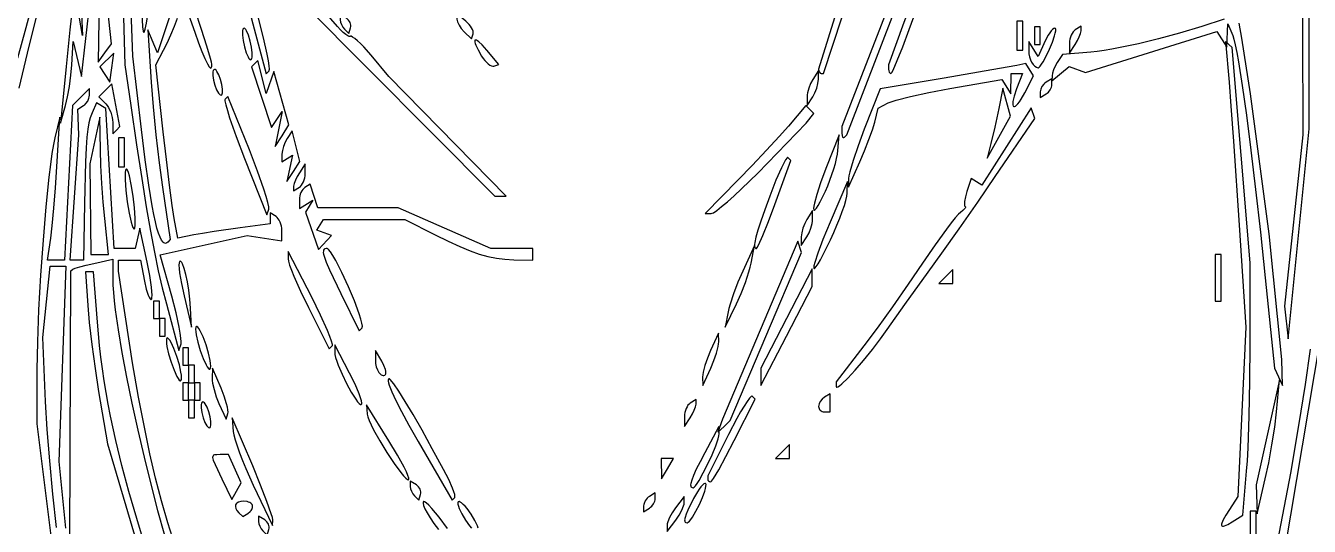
# Model space of a CAD drawing. Header units: millimetres. Extents: x 0.52 to 7.92, y 0.28 to 7.41.
# Drawn here: x 3.785 to 5.942, y 3.072 to 3.914 of the extents above; entities that cross this region are included whole.
import ezdxf

# ---------------------------------------------------------------- set-up
doc = ezdxf.new("R2010")
doc.units = ezdxf.units.MM
doc.header["$MEASUREMENT"] = 0

msp = doc.modelspace()

# ---------------------------------------------------------------- linework, layer by layer
at = {"flags": 128}
for points in [[(3.940165, 4.269608), (3.951668, 3.848039), (3.961688, 3.779412), (3.971441, 3.713437), (3.980044, 3.657201), (3.987748, 3.609312), (3.994803, 3.568373), (4.001459, 3.532991), (4.007968, 3.501773), (4.014578, 3.473322), (4.021542, 3.446247), (4.042596, 3.367983), (4.046197, 3.378788)], [(3.774109, 3.808824), (3.788068, 3.867647), (3.808456, 3.948998), (3.837869, 4.061984), (3.87371, 4.197497), (3.866645, 4.218692), (3.844831, 4.136307), (3.797407, 3.955882), (3.785249, 3.910381), (3.771079, 3.858964)], [(5.12184, 3.833333), (5.126032, 3.833333), (5.235294, 4.165797), (5.234996, 4.173585), (5.234731, 4.174796), (5.234086, 4.175244), (5.233104, 4.174968), (5.231828, 4.174006), (5.228563, 4.170182), (5.224631, 4.164084), (5.166125, 3.997417), (5.117666, 3.840686), (5.11799, 3.837831), (5.118884, 3.835493), (5.120213, 3.833914), (5.12184, 3.833333)], [(4.041034, 3.971317), (4.006735, 3.868054), (3.990141, 3.906863), (3.99605, 3.818627), (3.999374, 3.777416), (4.004057, 3.730434), (4.009477, 3.683467), (4.015011, 3.6423), (4.028064, 3.554208), (4.023836, 3.54998), (4.022543, 3.54889), (4.021254, 3.548212), (4.019969, 3.54795), (4.018685, 3.548108), (4.017402, 3.54869), (4.016119, 3.549701), (4.013551, 3.553021), (4.010971, 3.558102), (4.008375, 3.564973), (4.005752, 3.573669), (4.003098, 3.584219), (4.000403, 3.596656), (3.997661, 3.611011), (3.992004, 3.645605), (3.98607, 3.688254), (3.979798, 3.739212), (3.965276, 3.862745), (3.956823, 4.093137)], [(5.930372, 4.078431), (5.931575, 3.730392), (5.900529, 3.442522), (5.906899, 3.387255), (5.941816, 3.740196), (5.942176, 4.078431)], [(3.852113, 3.779412), (3.855524, 3.793926), (3.858665, 3.811703), (3.861188, 3.830492), (3.862745, 3.848039), (3.865065, 3.887255), (3.878967, 3.828431), (3.893677, 3.955882), (3.873357, 4.053922), (3.880626, 3.897059), (3.867148, 3.97549), (3.859521, 3.906863), (3.852945, 3.845435), (3.847847, 3.794118), (3.843801, 3.75), (3.852113, 3.779412)], [(3.918117, 3.867982), (3.929371, 3.883364), (3.924663, 3.924525), (3.922401, 3.941667), (3.919723, 3.957915), (3.916965, 3.971434), (3.91446, 3.980392), (3.908966, 3.995098), (3.906863, 3.8526), (3.918117, 3.867982)], [(4.194065, 3.837856), (4.194448, 3.83879), (4.194591, 3.840549), (4.194193, 3.846365), (4.192945, 3.854939), (4.190919, 3.865909), (4.184819, 3.89358), (4.176471, 3.926471), (4.153974, 4.010183), (4.149072, 4.005281), (4.148689, 4.004348), (4.148546, 4.002588), (4.148944, 3.996772), (4.150192, 3.988198), (4.152218, 3.977229), (4.158318, 3.949557), (4.166667, 3.916667), (4.189163, 3.832954), (4.194065, 3.837856)], [(3.983945, 3.902778), (3.984768, 3.904449), (3.985744, 3.907652), (3.988017, 3.917903), (3.990471, 3.93203), (3.992817, 3.948532), (3.998135, 3.990201), (3.980392, 3.979235), (3.980392, 3.938964), (3.980673, 3.92365), (3.981436, 3.911722), (3.982566, 3.904369), (3.983231, 3.902779), (3.983583, 3.902571), (3.983945, 3.902778)], [(5.239201, 3.833333), (5.240535, 3.834839), (5.242841, 3.839154), (5.249864, 3.855002), (5.259258, 3.878456), (5.270012, 3.907098), (5.296916, 3.980862), (5.292014, 3.985764), (5.29138, 3.985894), (5.290499, 3.985293), (5.288062, 3.98204), (5.284829, 3.976278), (5.280927, 3.968278), (5.271621, 3.946656), (5.261156, 3.919353), (5.2352, 3.848039), (5.235247, 3.840686), (5.235574, 3.837831), (5.236428, 3.835493), (5.237681, 3.833914), (5.239201, 3.833333)], [(4.050461, 3.955882), (4.069108, 3.903017), (4.07561, 3.885059), (4.08136, 3.870157), (4.086321, 3.858381), (4.090455, 3.849802), (4.093725, 3.844489), (4.095024, 3.84308), (4.096093, 3.842514), (4.096927, 3.842799), (4.097521, 3.843946), (4.097871, 3.845962), (4.097973, 3.848856), (4.097385, 3.852333), (4.095727, 3.858808), (4.08966, 3.87926), (4.080698, 3.907232), (4.069766, 3.93974)], [(4.58306, 3.627451), (4.592787, 3.627451), (4.395669, 3.828431), (4.365424, 3.864486), (4.353297, 3.878101), (4.347711, 3.883773), (4.342634, 3.888519), (4.338213, 3.892209), (4.334589, 3.894717), (4.331908, 3.895914), (4.330965, 3.895981), (4.330312, 3.895672), (4.329674, 3.895354), (4.328775, 3.895395), (4.326259, 3.896493), (4.322897, 3.898845), (4.31882, 3.902328), (4.314163, 3.906823), (4.309056, 3.912209), (4.298026, 3.925167), (4.270607, 3.95953), (4.253435, 3.948917), (4.573333, 3.627451), (4.58306, 3.627451)], [(5.161029, 3.726389), (5.165196, 3.730556), (5.247056, 3.942486), (5.237252, 3.95229), (5.156863, 3.744166), (5.156863, 3.733194), (5.157192, 3.729263), (5.158087, 3.726669), (5.158704, 3.725944), (5.159412, 3.725637), (5.160192, 3.725776), (5.161029, 3.726389)], [(4.046197, 3.378788), (4.046528, 3.382375), (4.046078, 3.38846), (4.044911, 3.396714), (4.043091, 3.406808), (4.037749, 3.4312), (4.030564, 3.459003), (4.01133, 3.528414), (4.157559, 3.560947), (4.215686, 3.552416), (4.215686, 3.569747), (4.215486, 3.573352), (4.214913, 3.576954), (4.214006, 3.580458), (4.212806, 3.583767), (4.211354, 3.586785), (4.209689, 3.589417), (4.207852, 3.591566), (4.205882, 3.593137), (4.196078, 3.599196), (4.196078, 3.580957), (4.145684, 3.574272), (4.102048, 3.567942), (4.082513, 3.564764), (4.067903, 3.56211), (4.040515, 3.556632), (4.034571, 3.589591), (4.031279, 3.611281), (4.026709, 3.645976), (4.021466, 3.688894), (4.016155, 3.735257), (4.003683, 3.847966), (4.016743, 3.872512), (4.022629, 3.884364), (4.029001, 3.898488), (4.035091, 3.913114), (4.040132, 3.926471)], [(4.331196, 3.910254), (4.331622, 3.912296), (4.331613, 3.914453), (4.331197, 3.916659), (4.330404, 3.91885), (4.329264, 3.920959), (4.327804, 3.922923), (4.326056, 3.924675), (4.324047, 3.926151), (4.313725, 3.93253), (4.313725, 3.923781), (4.31429, 3.91982), (4.315825, 3.915503), (4.318098, 3.91135), (4.320874, 3.907884), (4.328023, 3.900735), (4.331196, 3.910254)], [(4.536969, 3.900122), (4.537244, 3.902124), (4.536909, 3.904484), (4.536011, 3.907115), (4.534601, 3.909931), (4.532729, 3.912844), (4.530444, 3.915767), (4.527797, 3.918614), (4.524836, 3.921298), (4.509804, 3.933773), (4.509804, 3.92473), (4.510052, 3.922666), (4.510761, 3.920261), (4.513368, 3.914779), (4.517226, 3.908978), (4.521936, 3.903554), (4.534069, 3.891422), (4.536969, 3.900122)], [(4.16412, 3.85693), (4.16497, 3.858448), (4.165506, 3.860895), (4.165732, 3.864143), (4.165656, 3.868066), (4.164624, 3.877425), (4.162465, 3.887955), (4.159532, 3.897712), (4.156394, 3.904965), (4.154866, 3.907435), (4.153427, 3.909019), (4.152125, 3.909628), (4.151007, 3.909176), (4.150156, 3.907659), (4.149621, 3.905212), (4.149394, 3.901963), (4.14947, 3.898041), (4.150502, 3.888681), (4.152661, 3.878151), (4.155594, 3.868395), (4.158732, 3.861142), (4.16026, 3.858671), (4.161699, 3.857088), (4.163001, 3.856478), (4.16412, 3.85693)], [(5.45098, 3.872549), (5.460784, 3.872549), (5.460784, 3.892157), (5.460784, 3.911765), (5.460784, 3.921569), (5.45098, 3.921569), (5.45098, 3.901961), (5.45098, 3.882353), (5.45098, 3.872549)], [(5.486676, 3.843137), (5.4882, 3.843824), (5.490118, 3.845772), (5.492354, 3.848807), (5.494832, 3.852758), (5.50021, 3.86272), (5.505645, 3.874284), (5.510528, 3.886073), (5.514253, 3.896712), (5.515491, 3.901171), (5.516212, 3.904827), (5.516338, 3.907507), (5.515796, 3.909041), (5.514497, 3.909565), (5.512818, 3.909026), (5.510827, 3.90751), (5.508595, 3.9051), (5.506193, 3.901884), (5.503691, 3.897945), (5.498667, 3.888244), (5.486795, 3.862189), (5.470888, 3.887255), (5.470738, 3.871732), (5.47106, 3.866495), (5.472058, 3.861374), (5.473634, 3.856549), (5.475688, 3.852199), (5.478119, 3.848503), (5.480827, 3.845642), (5.483713, 3.843793), (5.485191, 3.843305), (5.486676, 3.843137)], [(5.480392, 3.882353), (5.490196, 3.882353), (5.490196, 3.901961), (5.490196, 3.911765), (5.480392, 3.911765), (5.480392, 3.892157), (5.480392, 3.882353)], [(5.799436, 3.924467), (5.761582, 3.912402), (5.724434, 3.901414), (5.688726, 3.891694), (5.655188, 3.883432), (5.624552, 3.876818), (5.610551, 3.874188), (5.59755, 3.872042), (5.585641, 3.870402), (5.574914, 3.869293), (5.52728, 3.865354), (5.518692, 3.851795), (5.515346, 3.845855), (5.512583, 3.839706), (5.51069, 3.834073), (5.509954, 3.829682), (5.509804, 3.821129), (5.538966, 3.845331), (5.566214, 3.834875), (5.786864, 3.903894), (5.803621, 3.877451), (5.805249, 3.916667), (5.813541, 3.897059), (5.815556, 3.890921), (5.817864, 3.881416), (5.820442, 3.868715), (5.823269, 3.852989), (5.829573, 3.813138), (5.836594, 3.763226), (5.844149, 3.704613), (5.852055, 3.638663), (5.860129, 3.566737), (5.868188, 3.490196), (5.883677, 3.338235), (5.897059, 3.308824), (5.896015, 3.352941)], [(5.54902, 3.882353), (5.552722, 3.888689), (5.555776, 3.895069), (5.557865, 3.90075), (5.558673, 3.90499), (5.558824, 3.912922), (5.54902, 3.906863), (5.547053, 3.905307), (5.545225, 3.903202), (5.543574, 3.90064), (5.54214, 3.897714), (5.540962, 3.894516), (5.540081, 3.89114), (5.539536, 3.887679), (5.539366, 3.884225), (5.539516, 3.867647), (5.54902, 3.882353)], [(5.896015, 3.352941), (5.874695, 3.563725), (5.843522, 3.79902), (5.828667, 3.892883), (5.824709, 3.91812)], [(4.571872, 3.845853), (4.580172, 3.848619), (4.56002, 3.872839), (4.552472, 3.881338), (4.546592, 3.886828), (4.544306, 3.888478), (4.542471, 3.889416), (4.541098, 3.889656), (4.540198, 3.889211), (4.539783, 3.888094), (4.539864, 3.886318), (4.540452, 3.883897), (4.541558, 3.880845), (4.545372, 3.872899), (4.551394, 3.862587), (4.55401, 3.858726), (4.556777, 3.855233), (4.559613, 3.852177), (4.562433, 3.849627), (4.565153, 3.847651), (4.567688, 3.846317), (4.569956, 3.845695), (4.571872, 3.845853)], [(5.812417, 3.07989), (5.830717, 3.091318), (5.836927, 3.164785), (5.838175, 3.182368), (5.839338, 3.204231), (5.841313, 3.257324), (5.842647, 3.317112), (5.843137, 3.376644), (5.843137, 3.515035), (5.812685, 3.876858), (5.801369, 3.887255), (5.807447, 3.818627), (5.810672, 3.778443), (5.814962, 3.719761), (5.824496, 3.578431), (5.835467, 3.406863), (5.822301, 3.122549), (5.808209, 3.100835), (5.802071, 3.091024), (5.797818, 3.083366), (5.795458, 3.077813), (5.794992, 3.075811), (5.795002, 3.074315), (5.795492, 3.073322), (5.79646, 3.072823), (5.79791, 3.072814), (5.799842, 3.073288), (5.805158, 3.07566), (5.812417, 3.07989)], [(3.92974, 3.843137), (3.933033, 3.867647), (3.909552, 3.844846), (3.926446, 3.818627), (3.92974, 3.843137)], [(4.114535, 3.797542), (4.115384, 3.798957), (4.115911, 3.801109), (4.116124, 3.803892), (4.116032, 3.807198), (4.114957, 3.814956), (4.112745, 3.823529), (4.10976, 3.83133), (4.106579, 3.836981), (4.105034, 3.838835), (4.103582, 3.839953), (4.102272, 3.840267), (4.101151, 3.839713), (4.100303, 3.838298), (4.099776, 3.836146), (4.099562, 3.833363), (4.099655, 3.830057), (4.100729, 3.822299), (4.102941, 3.813725), (4.105926, 3.805925), (4.109108, 3.800274), (4.110653, 3.79842), (4.112104, 3.797302), (4.113414, 3.796988), (4.114535, 3.797542)], [(4.216079, 3.728878), (4.227514, 3.746973), (4.202403, 3.836658), (4.189451, 3.799734), (4.175516, 3.855255), (4.164669, 3.844408), (4.198412, 3.742815), (4.216282, 3.769608), (4.204645, 3.710784), (4.216079, 3.728878)], [(5.187091, 3.685063), (5.19495, 3.703579), (5.202273, 3.722276), (5.208241, 3.738976), (5.212036, 3.751498), (5.217942, 3.775027), (5.234547, 3.783914), (5.239662, 3.78601), (5.247873, 3.788565), (5.271882, 3.79466), (5.303167, 3.801407), (5.338325, 3.808017), (5.425497, 3.823232), (5.440876, 3.79902), (5.441176, 3.833333), (5.460299, 3.833333), (5.450463, 3.807464), (5.446377, 3.795393), (5.444315, 3.786378), (5.443986, 3.783042), (5.444095, 3.780502), (5.444618, 3.778767), (5.445534, 3.777849), (5.44682, 3.777757), (5.448452, 3.778503), (5.450408, 3.780096), (5.452665, 3.782547), (5.4552, 3.785866), (5.457991, 3.790064), (5.464247, 3.801139), (5.47896, 3.829591), (5.465686, 3.850164), (5.45098, 3.846994), (5.408986, 3.839451), (5.328672, 3.825766), (5.221069, 3.807707), (5.194484, 3.739638), (5.184168, 3.712048), (5.175731, 3.687244), (5.170044, 3.667944), (5.168503, 3.661206), (5.167976, 3.656863), (5.168052, 3.642157), (5.187091, 3.685063)], [(5.107843, 3.794118), (5.111533, 3.800988), (5.114555, 3.808824), (5.116597, 3.816659), (5.117153, 3.820275), (5.117347, 3.823529), (5.117347, 3.838235), (5.107843, 3.823529), (5.104153, 3.816659), (5.101131, 3.808824), (5.099089, 3.800988), (5.098533, 3.797372), (5.098339, 3.794118), (5.098339, 3.779412), (5.107843, 3.794118)], [(5.5, 3.79902), (5.501969, 3.800437), (5.503807, 3.802146), (5.506924, 3.806179), (5.50903, 3.810598), (5.509604, 3.81279), (5.509804, 3.814883), (5.509804, 3.824687), (5.5, 3.818627), (5.498031, 3.81721), (5.496193, 3.815501), (5.493076, 3.811468), (5.49097, 3.807049), (5.490396, 3.804857), (5.490196, 3.802764), (5.490196, 3.79296), (5.5, 3.79902)], [(4.035963, 3.041022), (4.024009, 3.07835), (4.013243, 3.115379), (4.003309, 3.153566), (3.993848, 3.19437), (3.984503, 3.239248), (3.974915, 3.289657), (3.964727, 3.347054), (3.941176, 3.501466), (3.941176, 3.519608), (3.97821, 3.519608), (3.984835, 3.484292), (3.987812, 3.470984), (3.99102, 3.460857), (3.99259, 3.457295), (3.994074, 3.454899), (3.995422, 3.453794), (3.99603, 3.453764), (3.996587, 3.454103), (3.997044, 3.454922), (3.997363, 3.456299), (3.997597, 3.460603), (3.997319, 3.466759), (3.996558, 3.474511), (3.99371, 3.493785), (3.989291, 3.516379), (3.976868, 3.573529), (3.969151, 3.539216), (3.933892, 3.539216), (3.919854, 3.774412), (3.904015, 3.784201), (3.896759, 3.767101), (3.893654, 3.759087), (3.891201, 3.750519), (3.889292, 3.740107), (3.88782, 3.72656), (3.886678, 3.708586), (3.885759, 3.684895), (3.884163, 3.615196), (3.882353, 3.519608), (3.859765, 3.519608), (3.874538, 3.730392), (3.872849, 3.773538), (3.882503, 3.779504), (3.884442, 3.780934), (3.886251, 3.782715), (3.889321, 3.787045), (3.891395, 3.791929), (3.89196, 3.7944), (3.892157, 3.796797), (3.892157, 3.808123), (3.864014, 3.779412), (3.850176, 3.519608), (3.821806, 3.519608), (3.827166, 3.556373), (3.829638, 3.577223), (3.832405, 3.606817), (3.835129, 3.641213), (3.837472, 3.676471), (3.842418, 3.759804), (3.833903, 3.72549), (3.831566, 3.714252), (3.829129, 3.699182), (3.826628, 3.680728), (3.824096, 3.659338), (3.819081, 3.609538), (3.814359, 3.553361), (3.810207, 3.494386), (3.806899, 3.436192), (3.804712, 3.382358), (3.804125, 3.358195), (3.803922, 3.336464), (3.803922, 3.244363), (3.843672, 2.926471)], [(3.937451, 3.738105), (3.94353, 3.744184), (3.930005, 3.816279), (3.907843, 3.794118), (3.919608, 3.782353), (3.921971, 3.779596), (3.924176, 3.776264), (3.926174, 3.772482), (3.927917, 3.76838), (3.929356, 3.764084), (3.930444, 3.759722), (3.931132, 3.75542), (3.931373, 3.751307), (3.931373, 3.732026), (3.937451, 3.738105)], [(5.420522, 3.726454), (5.440119, 3.761731), (5.427293, 3.808824), (5.420384, 3.77451), (5.413661, 3.743076), (5.4072, 3.715686), (5.400926, 3.691176), (5.420522, 3.726454)], [(4.193697, 3.6056), (4.193841, 3.607059), (4.193616, 3.609391), (4.192122, 3.616472), (4.189349, 3.626433), (4.185431, 3.638867), (4.174698, 3.66952), (4.160996, 3.705164), (4.125047, 3.794982), (4.120243, 3.790178), (4.119948, 3.789197), (4.120043, 3.787278), (4.121337, 3.780835), (4.123989, 3.771256), (4.127867, 3.758949), (4.13876, 3.727786), (4.152944, 3.690614), (4.190448, 3.595855), (4.193697, 3.6056)], [(4.93736, 3.598039), (4.938749, 3.598391), (4.94079, 3.599422), (4.946669, 3.603386), (4.954676, 3.609652), (4.964492, 3.617943), (4.975796, 3.627981), (4.988268, 3.639488), (5.015434, 3.665797), (5.096577, 3.749775), (5.109821, 3.765996), (5.096419, 3.779398), (5.066952, 3.745091), (5.051159, 3.727322), (5.02994, 3.704303), (5.006074, 3.679007), (4.982335, 3.654412), (4.927185, 3.598039), (4.93736, 3.598039)], [(5.179187, 3.334667), (5.193209, 3.351111), (5.208029, 3.369531), (5.221883, 3.387677), (5.233003, 3.403295), (5.262328, 3.445109), (5.301631, 3.499328), (5.324899, 3.531516), (5.353948, 3.572548), (5.385072, 3.61715), (5.414564, 3.660047), (5.481089, 3.757714), (5.475043, 3.77585), (5.392186, 3.645884), (5.373961, 3.657147), (5.366914, 3.634946), (5.364485, 3.626104), (5.36308, 3.618442), (5.362803, 3.612779), (5.36312, 3.610954), (5.363758, 3.609937), (5.364302, 3.609226), (5.364352, 3.60828), (5.363939, 3.60714), (5.363096, 3.605846), (5.360242, 3.602962), (5.356043, 3.599956), (5.352648, 3.596917), (5.347424, 3.590994), (5.340633, 3.582536), (5.332537, 3.571893), (5.313471, 3.545459), (5.292317, 3.514494), (5.268405, 3.479322), (5.241827, 3.441432), (5.215822, 3.405376), (5.193627, 3.37571), (5.147059, 3.315215), (5.147324, 3.307117), (5.147515, 3.306477), (5.148022, 3.306218), (5.14992, 3.306786), (5.152888, 3.308707), (5.156793, 3.31187), (5.166897, 3.321465), (5.179187, 3.334667)], [(3.910637, 3.70487), (3.90951, 3.759804), (3.892953, 3.681373), (3.894742, 3.529412), (3.924362, 3.529412), (3.918063, 3.589673), (3.915529, 3.617407), (3.913284, 3.64837), (3.911572, 3.678785), (3.910637, 3.70487)], [(4.234899, 3.668747), (4.245658, 3.685533), (4.232701, 3.737157), (4.224344, 3.723971), (4.221087, 3.717838), (4.218397, 3.710888), (4.216554, 3.703974), (4.215836, 3.697951), (4.215686, 3.685117), (4.233466, 3.696105), (4.224141, 3.651961), (4.234899, 3.668747)], [(3.941176, 3.676471), (3.95098, 3.676471), (3.95098, 3.696078), (3.95098, 3.715686), (3.95098, 3.72549), (3.941176, 3.72549), (3.941176, 3.705882), (3.941176, 3.686275), (3.941176, 3.676471)], [(5.12899, 3.635587), (5.132941, 3.644649), (5.136696, 3.654135), (5.140167, 3.663765), (5.143268, 3.673257), (5.145911, 3.682329), (5.148009, 3.690701), (5.149475, 3.69809), (5.150222, 3.704215), (5.151961, 3.730392), (5.129902, 3.673652), (5.121, 3.649652), (5.114585, 3.630158), (5.110669, 3.615665), (5.109652, 3.610449), (5.109264, 3.606669), (5.109506, 3.604388), (5.109865, 3.603829), (5.110381, 3.603667), (5.11189, 3.604569), (5.114034, 3.607156), (5.116814, 3.611489), (5.120232, 3.61763), (5.12899, 3.635587)], [(5.013393, 3.539216), (5.014664, 3.540726), (5.016916, 3.545055), (5.023855, 3.560953), (5.033208, 3.584482), (5.04397, 3.613214), (5.070958, 3.687211), (5.066162, 3.692008), (5.065539, 3.692136), (5.064672, 3.691552), (5.062265, 3.688383), (5.059066, 3.682765), (5.055201, 3.674965), (5.045973, 3.653881), (5.035584, 3.627253), (5.027234, 3.604387), (5.020615, 3.585457), (5.015657, 3.570188), (5.012294, 3.558309), (5.010454, 3.549546), (5.010084, 3.546247), (5.01007, 3.543625), (5.010402, 3.541644), (5.011072, 3.540272), (5.012072, 3.539474), (5.013393, 3.539216)], [(3.967699, 3.572274), (3.968542, 3.574285), (3.969057, 3.578144), (3.96925, 3.583626), (3.96913, 3.590504), (3.967984, 3.607543), (3.965686, 3.627451), (3.962615, 3.646585), (3.959363, 3.661518), (3.957791, 3.666943), (3.956319, 3.67076), (3.954996, 3.672783), (3.954405, 3.673063), (3.95387, 3.672824), (3.953026, 3.670813), (3.952512, 3.666954), (3.952319, 3.661472), (3.952439, 3.654594), (3.953584, 3.637555), (3.955882, 3.617647), (3.958954, 3.598513), (3.962206, 3.58358), (3.963778, 3.578155), (3.96525, 3.574338), (3.966573, 3.572315), (3.967164, 3.572036), (3.967699, 3.572274)], [(4.245098, 3.642157), (4.247064, 3.643712), (4.248893, 3.645818), (4.250544, 3.64838), (4.251978, 3.651306), (4.253155, 3.654503), (4.254037, 3.657879), (4.254582, 3.66134), (4.254752, 3.664794), (4.254602, 3.681373), (4.245098, 3.666667), (4.241396, 3.660331), (4.238342, 3.653951), (4.236252, 3.648269), (4.235444, 3.644029), (4.235294, 3.636098), (4.245098, 3.642157)], [(4.605392, 3.520451), (4.637255, 3.519608), (4.637255, 3.539216), (4.566902, 3.539216), (4.410815, 3.607843), (4.275831, 3.607843), (4.263294, 3.647344), (4.254196, 3.641721), (4.252369, 3.640291), (4.250664, 3.638377), (4.249118, 3.636062), (4.247771, 3.63343), (4.246657, 3.630563), (4.245816, 3.627546), (4.245284, 3.624461), (4.245098, 3.621392), (4.245098, 3.606686), (4.267735, 3.620677), (4.255137, 3.600292), (4.276946, 3.53773), (4.29902, 3.561275), (4.274388, 3.570302), (4.285471, 3.588235), (4.42222, 3.588235), (4.473365, 3.562266), (4.495343, 3.551377), (4.514637, 3.542459), (4.531808, 3.535337), (4.547415, 3.529832), (4.562017, 3.525769), (4.576175, 3.522969), (4.590446, 3.521255), (4.605392, 3.520451)], [(5.137614, 3.553922), (5.14326, 3.566138), (5.148537, 3.578309), (5.153327, 3.590112), (5.157514, 3.601225), (5.160983, 3.611328), (5.163618, 3.620098), (5.165302, 3.627214), (5.165919, 3.632353), (5.166136, 3.651961), (5.13699, 3.583616), (5.124878, 3.55426), (5.116266, 3.531462), (5.111144, 3.515608), (5.10989, 3.510404), (5.109505, 3.507081), (5.109638, 3.506139), (5.109989, 3.505685), (5.110556, 3.505724), (5.11134, 3.506264), (5.113558, 3.508868), (5.116642, 3.513543), (5.120591, 3.520338), (5.125403, 3.529301), (5.137614, 3.553922)], [(5.098039, 3.558824), (5.101729, 3.565694), (5.104751, 3.573529), (5.106793, 3.581365), (5.107349, 3.584981), (5.107543, 3.588235), (5.107543, 3.602941), (5.098039, 3.588235), (5.094349, 3.581365), (5.091327, 3.573529), (5.089285, 3.565694), (5.08873, 3.562078), (5.088536, 3.558824), (5.088536, 3.544118), (5.098039, 3.558824)], [(4.350365, 3.405921), (4.35082, 3.406898), (4.35093, 3.408532), (4.350195, 3.41359), (4.348318, 3.420733), (4.345457, 3.429601), (4.337415, 3.451068), (4.327335, 3.475104), (4.316482, 3.498824), (4.306121, 3.519339), (4.30152, 3.527494), (4.297517, 3.533766), (4.29427, 3.537793), (4.292979, 3.538853), (4.291936, 3.539216), (4.28982, 3.539092), (4.28808, 3.538674), (4.286736, 3.537893), (4.28581, 3.536681), (4.285322, 3.534968), (4.285293, 3.532687), (4.285744, 3.529768), (4.286695, 3.526143), (4.290181, 3.516498), (4.295918, 3.503202), (4.31481, 3.46346), (4.345306, 3.400862), (4.350365, 3.405921)], [(4.958912, 3.240196), (4.969295, 3.25), (5.088886, 3.532362), (5.082525, 3.551445), (4.955882, 3.252291), (4.948529, 3.230392), (4.958912, 3.240196)], [(4.979607, 3.446078), (4.9874, 3.463626), (4.994656, 3.482414), (5.000566, 3.500191), (5.002761, 3.507997), (5.004317, 3.514706), (5.010139, 3.544118), (4.990239, 3.501212), (4.982133, 3.482523), (4.974772, 3.463354), (4.968967, 3.445957), (4.966902, 3.438627), (4.965529, 3.432585), (4.960719, 3.406863), (4.979607, 3.446078)], [(3.859389, 3.044118), (3.860976, 3.501499), (3.864311, 3.504506), (3.868121, 3.506212), (3.876027, 3.508635), (3.886875, 3.511452), (3.89951, 3.51434), (3.931373, 3.521166), (3.931373, 3.488177), (3.931647, 3.477505), (3.932451, 3.465234), (3.933758, 3.451474), (3.935542, 3.43634), (3.940431, 3.402396), (3.9469, 3.364304), (3.954736, 3.322965), (3.963721, 3.279281), (3.97364, 3.234153), (3.984278, 3.188483), (3.995418, 3.143171), (4.006844, 3.09912), (4.018342, 3.057231)], [(4.062236, 3.439129), (4.061156, 3.454173), (4.0594, 3.469014), (4.057125, 3.483), (4.054486, 3.495479), (4.051641, 3.505799), (4.048747, 3.51331), (4.04733, 3.515807), (4.04596, 3.517358), (4.044656, 3.517881), (4.043437, 3.517293), (4.042762, 3.515284), (4.042623, 3.511322), (4.042989, 3.505644), (4.043828, 3.498485), (4.046795, 3.48067), (4.051267, 3.459764), (4.063725, 3.406863), (4.062236, 3.439129)], [(4.300275, 3.375438), (4.30057, 3.376337), (4.300456, 3.377994), (4.299072, 3.383415), (4.296264, 3.391367), (4.292175, 3.401513), (4.280715, 3.427046), (4.265822, 3.457325), (4.22647, 3.534314), (4.22598, 3.521814), (4.226595, 3.517887), (4.228547, 3.511486), (4.231696, 3.502946), (4.235899, 3.492604), (4.246904, 3.467855), (4.260433, 3.439927), (4.295376, 3.37054), (4.300275, 3.375438)], [(5.784314, 3.45098), (5.794118, 3.45098), (5.794118, 3.470588), (5.794118, 3.490196), (5.794118, 3.509804), (5.794118, 3.529412), (5.784314, 3.529412), (5.784314, 3.509804), (5.784314, 3.490196), (5.784314, 3.470588), (5.784314, 3.45098)], [(3.836924, 3.070515), (3.830868, 3.126642), (3.825595, 3.182431), (3.821416, 3.235163), (3.818643, 3.282114), (3.81375, 3.389512), (3.826323, 3.509804), (3.852444, 3.509804), (3.840945, 3.181373), (3.851732, 3.069119)], [(3.983245, 3.0477), (3.972071, 3.085698), (3.958633, 3.130932), (3.946784, 3.174406), (3.93646, 3.216427), (3.927601, 3.257306), (3.923701, 3.277413), (3.920144, 3.29735), (3.916921, 3.317156), (3.914025, 3.336869), (3.911449, 3.356528), (3.909184, 3.376172), (3.905558, 3.415567), (3.899068, 3.5), (3.885642, 3.5), (3.889337, 3.443627), (3.891932, 3.414777), (3.896268, 3.377895), (3.901739, 3.337728), (3.907742, 3.29902), (3.922452, 3.210784), (3.994404, 2.968506)], [(5.063725, 3.392157), (5.106858, 3.47549), (5.106858, 3.504902), (5.020593, 3.338235), (5.020593, 3.308824), (5.063725, 3.392157)], [(5.331373, 3.480392), (5.343137, 3.480392), (5.343137, 3.503922), (5.319608, 3.480392), (5.331373, 3.480392)], [(4, 3.421569), (4.009804, 3.421569), (4.009804, 3.441176), (4.009804, 3.45098), (4, 3.45098), (4, 3.431373), (4, 3.421569)], [(4.009804, 3.392157), (4.019608, 3.392157), (4.019608, 3.411765), (4.019608, 3.421569), (4.009804, 3.421569), (4.009804, 3.401961), (4.009804, 3.392157)], [(4.046072, 3.317314), (4.046817, 3.319026), (4.047047, 3.322028), (4.046792, 3.326156), (4.04608, 3.331241), (4.043394, 3.343623), (4.039216, 3.357843), (4.034263, 3.37129), (4.029472, 3.381565), (4.027307, 3.385198), (4.025387, 3.387661), (4.02378, 3.388826), (4.023116, 3.388883), (4.022556, 3.388569), (4.021811, 3.386857), (4.02158, 3.383854), (4.021835, 3.379727), (4.022548, 3.374641), (4.025233, 3.362259), (4.029412, 3.348039), (4.034364, 3.334593), (4.039156, 3.324317), (4.041321, 3.320684), (4.043241, 3.318222), (4.044847, 3.317056), (4.045512, 3.316999), (4.046072, 3.317314)], [(4.095091, 3.336922), (4.095836, 3.338633), (4.096067, 3.341636), (4.095812, 3.345763), (4.0951, 3.350849), (4.092414, 3.363231), (4.088235, 3.377451), (4.083283, 3.390898), (4.078491, 3.401173), (4.076326, 3.404806), (4.074406, 3.407269), (4.0728, 3.408434), (4.072136, 3.408491), (4.071575, 3.408177), (4.07083, 3.406465), (4.0706, 3.403462), (4.070855, 3.399335), (4.071567, 3.394249), (4.074253, 3.381867), (4.078431, 3.367647), (4.083384, 3.3542), (4.088176, 3.343925), (4.09034, 3.340292), (4.09226, 3.337829), (4.093867, 3.336664), (4.094531, 3.336607), (4.095091, 3.336922)], [(4.936629, 3.338235), (4.94183, 3.350816), (4.946036, 3.363327), (4.948817, 3.374322), (4.949538, 3.378799), (4.949742, 3.382353), (4.949388, 3.397059), (4.93592, 3.367647), (4.930719, 3.355067), (4.926513, 3.342555), (4.923732, 3.33156), (4.923011, 3.327084), (4.922807, 3.323529), (4.923161, 3.308824), (4.936629, 3.338235)], [(5.891345, 2.971208), (5.961171, 3.387255)], [(4.04902, 3.343137), (4.058824, 3.343137), (4.058824, 3.362745), (4.058824, 3.372549), (4.04902, 3.372549), (4.04902, 3.352941), (4.04902, 3.343137)], [(4.349398, 3.277503), (4.349769, 3.278248), (4.349877, 3.279456), (4.349347, 3.283153), (4.347891, 3.288379), (4.34559, 3.29492), (4.338779, 3.311083), (4.329563, 3.329924), (4.304835, 3.377451), (4.304378, 3.364806), (4.304715, 3.360956), (4.305883, 3.355921), (4.307775, 3.349907), (4.310284, 3.343124), (4.316722, 3.328082), (4.324338, 3.312461), (4.332273, 3.297926), (4.339667, 3.286144), (4.342894, 3.281806), (4.345662, 3.278781), (4.347866, 3.277277), (4.348723, 3.277161), (4.349398, 3.277503)], [(4.389788, 3.327696), (4.390412, 3.328898), (4.390584, 3.330726), (4.39033, 3.333088), (4.389674, 3.335895), (4.387261, 3.342479), (4.38355, 3.349755), (4.373145, 3.367647), (4.372847, 3.352124), (4.373199, 3.346049), (4.374383, 3.340365), (4.376236, 3.335307), (4.378593, 3.331113), (4.38129, 3.328018), (4.382716, 3.326957), (4.384165, 3.32626), (4.385617, 3.325955), (4.387052, 3.326074), (4.388449, 3.326644), (4.389788, 3.327696)], [(5.943942, 3.370296), (5.935213, 3.310628), (5.924171, 3.241922), (5.910538, 3.161765), (5.872258, 2.960784)], [(4.058824, 3.313725), (4.068627, 3.313725), (4.068627, 3.333333), (4.068627, 3.343137), (4.058824, 3.343137), (4.058824, 3.323529), (4.058824, 3.313725)], [(4.124876, 3.261882), (4.125195, 3.264416), (4.124917, 3.268105), (4.124091, 3.272773), (4.122763, 3.278245), (4.11879, 3.290898), (4.113375, 3.304661), (4.098807, 3.338235), (4.098423, 3.32154), (4.098588, 3.317654), (4.099212, 3.312999), (4.101643, 3.302087), (4.105339, 3.290206), (4.109923, 3.278761), (4.121808, 3.252678), (4.124876, 3.261882)], [(4.04902, 3.284314), (4.058824, 3.284314), (4.058824, 3.303922), (4.058824, 3.313725), (4.04902, 3.313725), (4.04902, 3.294118), (4.04902, 3.284314)], [(4.068627, 3.284314), (4.078431, 3.284314), (4.078431, 3.303922), (4.078431, 3.313725), (4.068627, 3.313725), (4.068627, 3.294118), (4.068627, 3.284314)], [(4.506165, 3.120544), (4.506494, 3.121216), (4.506579, 3.122306), (4.506054, 3.125644), (4.504665, 3.130362), (4.50249, 3.136267), (4.496087, 3.15086), (4.487459, 3.167871), (4.468458, 3.202801), (4.451279, 3.233695), (4.436077, 3.260297), (4.423007, 3.282353), (4.412223, 3.299605), (4.403882, 3.311798), (4.400676, 3.315918), (4.398139, 3.318677), (4.39629, 3.320043), (4.395629, 3.320194), (4.395148, 3.319985), (4.394461, 3.318596), (4.39437, 3.316373), (4.394888, 3.31329), (4.396028, 3.30932), (4.400226, 3.298619), (4.407066, 3.28406), (4.416653, 3.265433), (4.42909, 3.242532), (4.44448, 3.215145), (4.462926, 3.183065), (4.501751, 3.11613), (4.506165, 3.120544)], [(5.868323, 3.151961), (5.874066, 3.179056), (5.879548, 3.209344), (5.884146, 3.239128), (5.88724, 3.264706), (5.892418, 3.318627), (5.853271, 3.142157), (5.854584, 3.093137), (5.868323, 3.151961)], [(4.058824, 3.254902), (4.068627, 3.254902), (4.068627, 3.27451), (4.068627, 3.284314), (4.058824, 3.284314), (4.058824, 3.264706), (4.058824, 3.254902)], [(4.094928, 3.238718), (4.095776, 3.240133), (4.096303, 3.242286), (4.096516, 3.245068), (4.096424, 3.248374), (4.095349, 3.256132), (4.093137, 3.264706), (4.090152, 3.272506), (4.086971, 3.278158), (4.085426, 3.280011), (4.083974, 3.281129), (4.082664, 3.281444), (4.081543, 3.280889), (4.080695, 3.279474), (4.080168, 3.277322), (4.079954, 3.27454), (4.080047, 3.271234), (4.081122, 3.263476), (4.083333, 3.254902), (4.086319, 3.247102), (4.0895, 3.24145), (4.091045, 3.239596), (4.092496, 3.238479), (4.093806, 3.238164), (4.094928, 3.238718)], [(4.901961, 3.254902), (4.905663, 3.261238), (4.908717, 3.267618), (4.910806, 3.273299), (4.911615, 3.277539), (4.911765, 3.285471), (4.901961, 3.279412), (4.899994, 3.277856), (4.898166, 3.275751), (4.896515, 3.273189), (4.895081, 3.270263), (4.893903, 3.267065), (4.893022, 3.263689), (4.892477, 3.260228), (4.892307, 3.256774), (4.892457, 3.240196), (4.901961, 3.254902)], [(4.936151, 3.147059), (4.93682, 3.14742), (4.937827, 3.14848), (4.940774, 3.152553), (4.949827, 3.167513), (4.962004, 3.189654), (4.975996, 3.216691), (5.011062, 3.286323), (5.00616, 3.291225), (5.00548, 3.291365), (5.004463, 3.290794), (5.0015, 3.287653), (4.997436, 3.282069), (4.992434, 3.274305), (4.986658, 3.264625), (4.98027, 3.253295), (4.966316, 3.22674), (4.931373, 3.157352), (4.931373, 3.152206), (4.93175, 3.150207), (4.932776, 3.148571), (4.934296, 3.147465), (4.936151, 3.147059)], [(5.127451, 3.264706), (5.137255, 3.264706), (5.137255, 3.295275), (5.127451, 3.289216), (5.123644, 3.286135), (5.120527, 3.282226), (5.118421, 3.277991), (5.117847, 3.275908), (5.117647, 3.273931), (5.117847, 3.272078), (5.118421, 3.270349), (5.119327, 3.268783), (5.120527, 3.267416), (5.121979, 3.266287), (5.123644, 3.265434), (5.125482, 3.264894), (5.127451, 3.264706)], [(4.428727, 3.150949), (4.429003, 3.151735), (4.428887, 3.153114), (4.427547, 3.157518), (4.424843, 3.163895), (4.420909, 3.171977), (4.409899, 3.192191), (4.395603, 3.216025), (4.357843, 3.276464), (4.359181, 3.260923), (4.360164, 3.25646), (4.36238, 3.250434), (4.365662, 3.243111), (4.369842, 3.234756), (4.38022, 3.216018), (4.392168, 3.196348), (4.40434, 3.177877), (4.415388, 3.162734), (4.42007, 3.157076), (4.423966, 3.153048), (4.426908, 3.150917), (4.427968, 3.150646), (4.428727, 3.150949)], [(4.200293, 3.083333), (4.199705, 3.086951), (4.197804, 3.093512), (4.190622, 3.11398), (4.179851, 3.141765), (4.166598, 3.173896), (4.132353, 3.254655), (4.133979, 3.231873), (4.13496, 3.225913), (4.137141, 3.217678), (4.140383, 3.207541), (4.144548, 3.195872), (4.149498, 3.183043), (4.155094, 3.169425), (4.161199, 3.15539), (4.167675, 3.14131), (4.199744, 3.073529), (4.200293, 3.083333)], [(4.906663, 3.137255), (4.908374, 3.138114), (4.910681, 3.140556), (4.913487, 3.144378), (4.916692, 3.149377), (4.923909, 3.162101), (4.931545, 3.177106), (4.938813, 3.192774), (4.944925, 3.207484), (4.949096, 3.219616), (4.950207, 3.224209), (4.950537, 3.227551), (4.950094, 3.240196), (4.926471, 3.196078), (4.918463, 3.18086), (4.912155, 3.168239), (4.907485, 3.158041), (4.904396, 3.15009), (4.902829, 3.144212), (4.902597, 3.141995), (4.902723, 3.14023), (4.903201, 3.138895), (4.904021, 3.137969), (4.905178, 3.13743), (4.906663, 3.137255)], [(4.139286, 3.131429), (4.147264, 3.145685), (4.125793, 3.19281), (4.111916, 3.19281), (4.106269, 3.192785), (4.102263, 3.192359), (4.100887, 3.191832), (4.099934, 3.191008), (4.099409, 3.189823), (4.099316, 3.188209), (4.100446, 3.183439), (4.103359, 3.176172), (4.114674, 3.152057), (4.131308, 3.117173), (4.139286, 3.131429)], [(5.056863, 3.186275), (5.068627, 3.186275), (5.068627, 3.209804), (5.045098, 3.186275), (5.056863, 3.186275)], [(4.86353, 3.169118), (4.873523, 3.186275), (4.852941, 3.186275), (4.853537, 3.151961), (4.86353, 3.169118)], [(4.448843, 3.12594), (4.449269, 3.127982), (4.44926, 3.130139), (4.448844, 3.132345), (4.448052, 3.134536), (4.446911, 3.136646), (4.445451, 3.138609), (4.443703, 3.140361), (4.441694, 3.141837), (4.431373, 3.148216), (4.431373, 3.139467), (4.431937, 3.135507), (4.433472, 3.131189), (4.435746, 3.127036), (4.438521, 3.12357), (4.44567, 3.116422), (4.448843, 3.12594)], [(4.833333, 3.102941), (4.835303, 3.104358), (4.83714, 3.106067), (4.840257, 3.1101), (4.842364, 3.114519), (4.842937, 3.116711), (4.843137, 3.118804), (4.843137, 3.128608), (4.833333, 3.122549), (4.831364, 3.121132), (4.829527, 3.119423), (4.826409, 3.11539), (4.824303, 3.110971), (4.82373, 3.108779), (4.823529, 3.106686), (4.823529, 3.096882), (4.833333, 3.102941)], [(4.896807, 3.078431), (4.898493, 3.07911), (4.900587, 3.081032), (4.903009, 3.08403), (4.90568, 3.087933), (4.911446, 3.097784), (4.917244, 3.109232), (4.922431, 3.120927), (4.926366, 3.131518), (4.927664, 3.135976), (4.928408, 3.139652), (4.928519, 3.142376), (4.927916, 3.143979), (4.927337, 3.144324), (4.926617, 3.144355), (4.924796, 3.143528), (4.922536, 3.141601), (4.919922, 3.138677), (4.917037, 3.134856), (4.913963, 3.130243), (4.907586, 3.119045), (4.898015, 3.099577), (4.895042, 3.092525), (4.893228, 3.087074), (4.892535, 3.08308), (4.892598, 3.081586), (4.892926, 3.080403), (4.893516, 3.079514), (4.894362, 3.078901), (4.896807, 3.078431)], [(4.15823, 3.093982), (4.162487, 3.09725), (4.164029, 3.098957), (4.165189, 3.100682), (4.165976, 3.102403), (4.166395, 3.104095), (4.166454, 3.105737), (4.16616, 3.107303), (4.165521, 3.108773), (4.164543, 3.110121), (4.163233, 3.111326), (4.161599, 3.112363), (4.159647, 3.11321), (4.157386, 3.113844), (4.151961, 3.114379), (4.146747, 3.113987), (4.142655, 3.112862), (4.139717, 3.111081), (4.138692, 3.109968), (4.137968, 3.108721), (4.137549, 3.107348), (4.13744, 3.10586), (4.138168, 3.102574), (4.140185, 3.098941), (4.143524, 3.095038), (4.149794, 3.088768), (4.15823, 3.093982)], [(4.494125, 3.068679), (4.479868, 3.08765), (4.467498, 3.10249), (4.462434, 3.107898), (4.458339, 3.111717), (4.455379, 3.113763), (4.454376, 3.114063), (4.453719, 3.11385), (4.453142, 3.112854), (4.452969, 3.11144), (4.453792, 3.107412), (4.456106, 3.101876), (4.459827, 3.09494), (4.464872, 3.086714), (4.471159, 3.077307), (4.478604, 3.066828)], [(4.545538, 3.069159), (4.544206, 3.073026), (4.539912, 3.08224), (4.533769, 3.092593), (4.526852, 3.102172), (4.523543, 3.106077), (4.520452, 3.10928), (4.517668, 3.111694), (4.51528, 3.113235), (4.513378, 3.113818), (4.512636, 3.113723), (4.51205, 3.113357), (4.511408, 3.111848), (4.511473, 3.109428), (4.512196, 3.106222), (4.513528, 3.102356), (4.517822, 3.093141), (4.523965, 3.082789), (4.530882, 3.07321), (4.534191, 3.069304)], [(4.877763, 3.082756), (4.883327, 3.090965), (4.887837, 3.099246), (4.89083, 3.106636), (4.891614, 3.109694), (4.891845, 3.112168), (4.891533, 3.122549), (4.877139, 3.103518), (4.871575, 3.09531), (4.867065, 3.087028), (4.864072, 3.079639), (4.863288, 3.07658), (4.863057, 3.074107), (4.863369, 3.063725), (4.877763, 3.082756)], [(4.193941, 3.067116), (4.194367, 3.069158), (4.194358, 3.071315), (4.193942, 3.073522), (4.19315, 3.075712), (4.192009, 3.077822), (4.190549, 3.079786), (4.188801, 3.081538), (4.186792, 3.083013), (4.176471, 3.089392), (4.176471, 3.080644), (4.177035, 3.076683), (4.178571, 3.072365), (4.180844, 3.068213), (4.183619, 3.064747), (4.190768, 3.057598), (4.193941, 3.067116)], [(5.843137, 3.058824), (5.852941, 3.058824), (5.852941, 3.078431), (5.852941, 3.098039), (5.843137, 3.098039), (5.843137, 3.078431), (5.843137, 3.058824)]]:
    msp.add_lwpolyline(points, dxfattribs=at)

doc.saveas('drawing.dxf')
